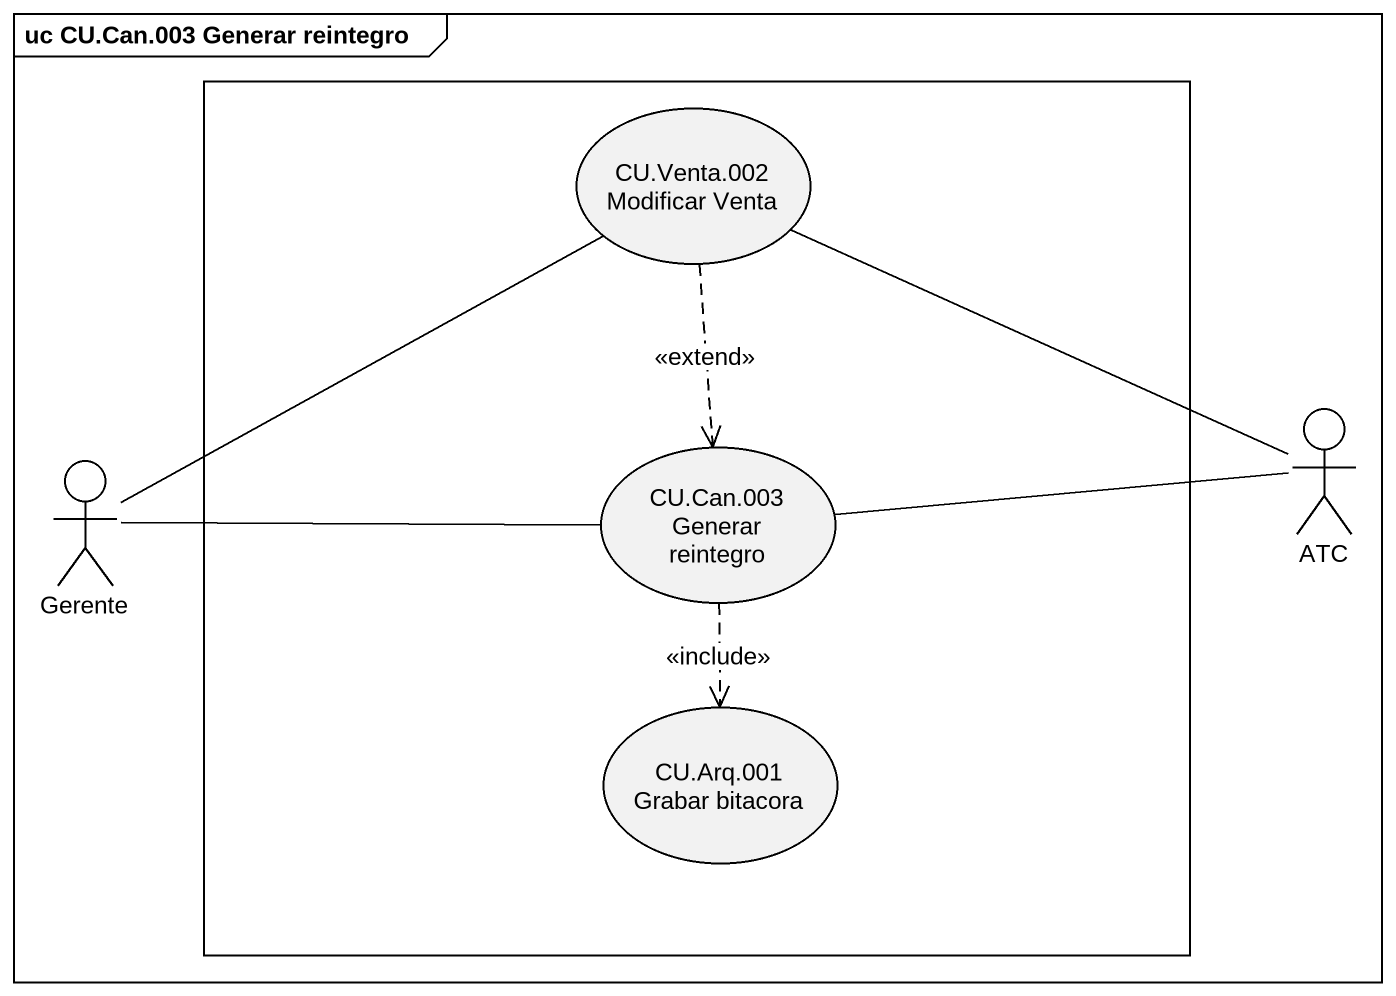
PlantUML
@startuml
mainframe uc CU.Can.003 Generar reintegro
rectangle " " as rectangle1 {
  usecase "CU.Venta.002 Modificar Venta" as CU_Venta_002_Modificar_Venta
  usecase "CU.Can.003 Generar reintegro" as CU_Can_003_Generar_reintegro
  usecase "CU.Arq.001 Grabar bitacora" as CU_Arq_001_Grabar_bitacora
}
actor Gerente
actor ATC
CU_Venta_002_Modificar_Venta ..> CU_Can_003_Generar_reintegro : <<extend>>
Gerente -up- CU_Venta_002_Modificar_Venta
Gerente -right- CU_Can_003_Generar_reintegro
CU_Can_003_Generar_reintegro ..> CU_Arq_001_Grabar_bitacora : <<include>>
ATC -left- CU_Venta_002_Modificar_Venta
ATC -left- CU_Can_003_Generar_reintegro
@enduml
